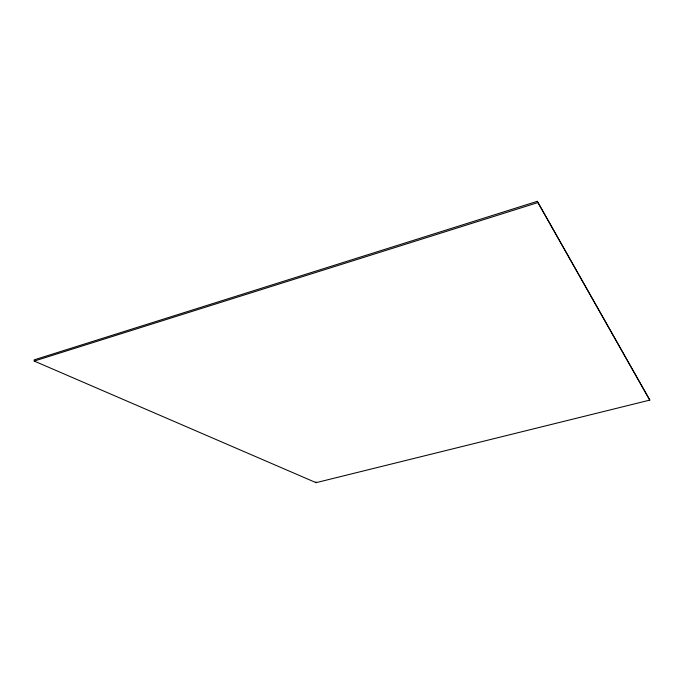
<?xml version="1.0" encoding="UTF-8"?>
<svg xmlns="http://www.w3.org/2000/svg" width="684" height="684" viewBox="0 0 684 684"><rect width="100%" height="100%" fill="white"/><g stroke="black" fill="none" stroke-linecap="round" stroke-linejoin="round"><path stroke-width="1.03" d="M537.273 201.335L34.2 359.861L34.234 361.067L316.059 482.665L649.8 400.106L537.273 201.335L649.8 400.106M34.234 361.067L537.564 202.678M315.957 481.861L316.059 482.665"/></g></svg>
